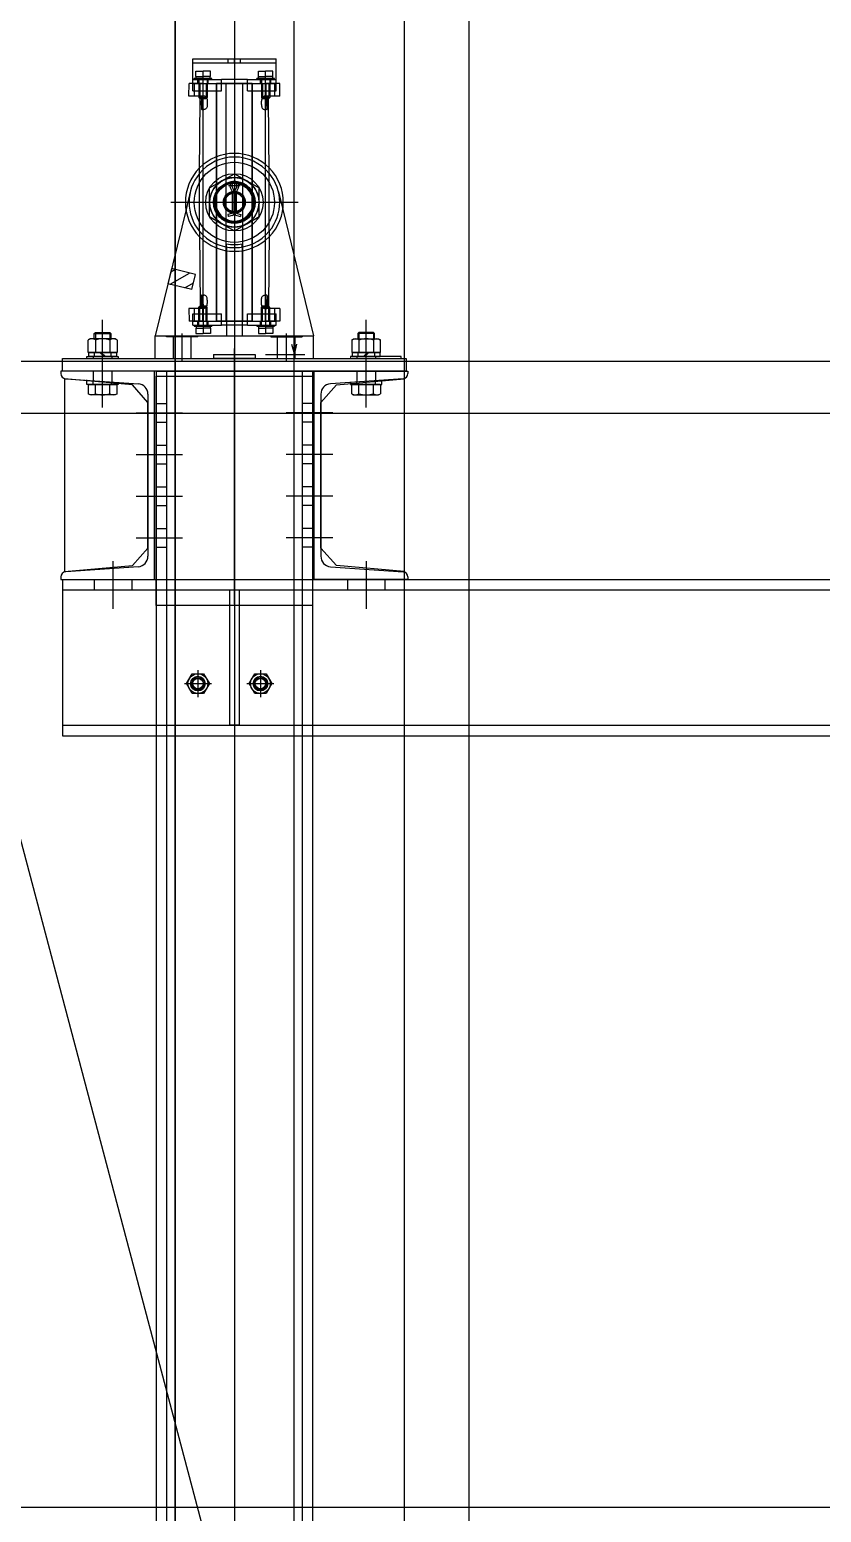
# Model space of a CAD drawing. Header units: millimetres. Extents: x 0 to 356400, y 0 to 68257.
# Drawn here: x 289092 to 289852, y 43573 to 44997 of the extents above; entities that cross this region are included whole.
import ezdxf

# ---------------------------------------------------------------- set-up
doc = ezdxf.new("R2010")
doc.units = ezdxf.units.MM
doc.header["$LTSCALE"] = 75
doc.linetypes.add('주단면도-1$0$CEN', pattern=[62, 60, -1, 0, -1])
doc.layers.add('8', color=8, linetype='Continuous')
doc.layers.add('주단면도-1$0$A-FLOR-OPEN-BELO', color=6, linetype='주단면도-1$0$CEN')

# ---------------------------------------------------------------- blocks, each defined once
blk = doc.blocks.new('G$C90CD5245')
at = {"layer": '8', "linetype": 'Continuous'}
for p, q in [((3143.4, 17819.4, -51500), (3143.4, 12179.5, -51500)), ((3200.4, 17819.4, -51500), (3200.4, 12179.5, -51500)), ((3257.4, 17819.4, -51500), (3257.4, 12179.5, -51500)), ((3363.3, 17819.4, -51500), (3363.3, 10379.9, -51500)), ((3425.3, 17819.4, -51500), (3425.3, 10379.9, -51500)), ((3143.6, 17137.1, -51500), (3143.6, 208.6, -51500)), ((3200.6, 17137.1, -51500), (3200.6, 208.6, -51500)), ((3257.6, 17137.1, -51500), (3257.6, 208.6, -51500)), ((3363.4, 17137.1, -51500), (3363.4, 259.3, -51500)), ((3425.4, 17137.1, -51500), (3425.4, 259.3, -51500)), ((3160.4, 16609.4, -51500), (3240.4, 16609.4, -51500)), ((3160.4, 16589.4, -51500), (3160.4, 16609.4, -51500)), ((3160.4, 16605.6, -51500), (3240.4, 16605.6, -51500)), ((3163.5, 16597.4, -51500), (3170.4, 16597.4, -51500)), ((3163.5, 16592.4, -51500), (3163.5, 16597.4, -51500)), ((3177.4, 16597.4, -51500), (3170.4, 16597.4, -51500)), ((3170.4, 16592.4, -51500), (3170.4, 16597.4, -51500)), ((3170.4, 16592.4, -51500), (3170.4, 16597.4, -51500)), ((3177.4, 16592.4, -51500), (3177.4, 16597.4, -51500)), ((3194.4, 16605.6, -51500), (3194.4, 16609.4, -51500)), ((3200.4, 16605.2, -51500), (3200.4, 16609.8, -51500)), ((3206.4, 16605.6, -51500), (3206.4, 16609.4, -51500)), ((3223.5, 16592.4, -51500), (3223.5, 16597.4, -51500)), ((3223.5, 16597.4, -51500), (3230.4, 16597.4, -51500)), ((3237.4, 16597.4, -51500), (3230.4, 16597.4, -51500)), ((3230.4, 16592.4, -51500), (3230.4, 16597.4, -51500)), ((3230.4, 16592.4, -51500), (3230.4, 16597.4, -51500)), ((3237.4, 16592.4, -51500), (3237.4, 16597.4, -51500)), ((3240.4, 16589.4, -51500), (3240.4, 16609.4, -51500)), ((3156.7, 16573.6, -51500), (3156.9, 16585.6, -51500)), ((3160.4, 16585.6, -51500), (3156.9, 16585.6, -51500)), ((3160.4, 16578.6, -51500), (3160.4, 16589.4, -51500)), ((3160.4, 16589.4, -51500), (3187.9, 16589.4, -51500)), ((3161.9, 16585.6, -51500), (3160.4, 16585.6, -51500)), ((3160.4, 16585.6, -51500), (3187.9, 16585.6, -51500)), ((3170.4, 16590.4, -51500), (3161.9, 16590.4, -51500)), ((3161.9, 16589.4, -51500), (3161.9, 16590.4, -51500)), ((3170.4, 16589.4, -51500), (3161.9, 16589.4, -51500)), ((3170.3, 16585.6, -51500), (3161.9, 16585.6, -51500)), ((3161.9, 16585.6, -51500), (3161.9, 16578.6, -51500)), ((3163.5, 16592.4, -51500), (3170.4, 16592.4, -51500)), ((3163.7, 16590.4, -51500), (3163.7, 16592.4, -51500)), ((3165.4, 16585.6, -51500), (3165.4, 16589.4, -51500)), ((3166.4, 16589.4, -51500), (3166.4, 16573.6, -51500)), ((3166.4, 16585.6, -51500), (3166.4, 16573.6, -51500)), ((3167.4, 16585.6, -51500), (3167.4, 16573.6, -51500)), ((3170.3, 16585.6, -51500), (3170.3, 16578.6, -51500)), ((3170.4, 16585.6, -51500), (3170.3, 16585.6, -51500)), ((3170.4, 16569.3, -51500), (3170.4, 16594.5, -51500)), ((3177.4, 16592.4, -51500), (3170.4, 16592.4, -51500)), ((3178.9, 16590.4, -51500), (3170.4, 16590.4, -51500)), ((3178.9, 16589.4, -51500), (3170.4, 16589.4, -51500)), ((3170.4, 16578.6, -51500), (3170.4, 16585.6, -51500)), ((3170.4, 16585.6, -51500), (3183.4, 16585.6, -51500)), ((3173.4, 16585.6, -51500), (3173.4, 16572.5, -51500)), ((3174.4, 16589.4, -51500), (3174.4, 16572.4, -51500)), ((3174.4, 16585.6, -51500), (3174.4, 16572.6, -51500)), ((3175.4, 16585.6, -51500), (3175.4, 16589.4, -51500)), ((3177.2, 16590.4, -51500), (3177.2, 16592.4, -51500)), ((3178.9, 16589.4, -51500), (3178.9, 16590.4, -51500)), ((3217.4, 16585.6, -51500), (3183.4, 16585.6, -51500)), ((3183.4, 16585.6, -51500), (3183.4, 16578.6, -51500)), ((3183.4, 16585.6, -51500), (3187.9, 16585.6, -51500)), ((3183.4, 16578.6, -51500), (3183.4, 16585.6, -51500)), ((3212.9, 16589.4, -51500), (3187.9, 16589.4, -51500)), ((3187.9, 16578.6, -51500), (3187.9, 16589.4, -51500)), ((3187.9, 16585.6, -51500), (3192.4, 16585.6, -51500)), ((3212.9, 16585.6, -51500), (3187.9, 16585.6, -51500)), ((3192.4, 16357.6, -51500), (3192.4, 16585.6, -51500)), ((3192.4, 16585.6, -51500), (3208.4, 16585.6, -51500)), ((3208.4, 16585.6, -51500), (3212.9, 16585.6, -51500)), ((3208.4, 16357.6, -51500), (3208.4, 16585.6, -51500)), ((3212.9, 16578.6, -51500), (3212.9, 16589.4, -51500)), ((3212.9, 16589.4, -51500), (3240.4, 16589.4, -51500)), ((3212.9, 16585.6, -51500), (3217.4, 16585.6, -51500)), ((3212.9, 16585.6, -51500), (3240.4, 16585.6, -51500)), ((3217.4, 16585.6, -51500), (3230.4, 16585.6, -51500)), ((3217.4, 16585.6, -51500), (3217.4, 16578.6, -51500)), ((3217.4, 16578.6, -51500), (3217.4, 16585.6, -51500)), ((3230.4, 16590.4, -51500), (3221.9, 16590.4, -51500)), ((3221.9, 16589.4, -51500), (3221.9, 16590.4, -51500)), ((3230.4, 16589.4, -51500), (3221.9, 16589.4, -51500)), ((3223.5, 16592.4, -51500), (3230.4, 16592.4, -51500)), ((3223.7, 16590.4, -51500), (3223.7, 16592.4, -51500)), ((3225.4, 16585.6, -51500), (3225.4, 16589.4, -51500)), ((3226.4, 16589.4, -51500), (3226.4, 16572.4, -51500)), ((3226.4, 16585.6, -51500), (3226.4, 16572.6, -51500)), ((3227.4, 16585.6, -51500), (3227.4, 16572.5, -51500)), ((3230.4, 16569.3, -51500), (3230.4, 16594.5, -51500)), ((3237.4, 16592.4, -51500), (3230.4, 16592.4, -51500)), ((3238.9, 16590.4, -51500), (3230.4, 16590.4, -51500)), ((3238.9, 16589.4, -51500), (3230.4, 16589.4, -51500)), ((3230.4, 16585.6, -51500), (3230.6, 16585.6, -51500)), ((3230.4, 16578.6, -51500), (3230.4, 16585.6, -51500)), ((3238.9, 16585.6, -51500), (3230.6, 16585.6, -51500)), ((3230.6, 16585.6, -51500), (3230.6, 16578.6, -51500)), ((3233.4, 16585.6, -51500), (3233.4, 16573.6, -51500)), ((3234.4, 16589.4, -51500), (3234.4, 16573.6, -51500)), ((3234.4, 16585.6, -51500), (3234.4, 16573.6, -51500)), ((3235.4, 16585.6, -51500), (3235.4, 16589.4, -51500)), ((3237.2, 16590.4, -51500), (3237.2, 16592.4, -51500)), ((3238.9, 16589.4, -51500), (3238.9, 16590.4, -51500)), ((3240.4, 16585.6, -51500), (3238.9, 16585.6, -51500)), ((3238.9, 16585.6, -51500), (3238.9, 16578.6, -51500)), ((3240.4, 16578.6, -51500), (3240.4, 16589.4, -51500)), ((3243.9, 16585.6, -51500), (3240.4, 16585.6, -51500)), ((3244.2, 16573.6, -51500), (3243.9, 16585.6, -51500)), ((3161.9, 16573.6, -51500), (3156.7, 16573.6, -51500)), ((3160.4, 16578.6, -51500), (3187.9, 16578.6, -51500)), ((3161.9, 16578.6, -51500), (3161.9, 16573.6, -51500)), ((3170.3, 16573.6, -51500), (3161.9, 16573.6, -51500)), ((3166.4, 16573.6, -51500), (3166.4, 16572.4, -51500)), ((3166.4, 16572.4, -51500), (3167.4, 16571.4, -51500)), ((3166.4, 16572.4, -51500), (3174.4, 16572.4, -51500)), ((3166.4, 16572.4, -51500), (3169.4, 16572.4, -51500)), ((3167, 16499.4, -51500), (3167.7, 16571.4, -51500)), ((3167.4, 16571.4, -51500), (3169.4, 16571.4, -51500)), ((3167.7, 16571.4, -51500), (3167.8, 16573.6, -51500)), ((3168.7, 16568.6, -51500), (3168.7, 16565.6, -51500)), ((3168.9, 16573.5, -51500), (3168.9, 16573.6, -51500)), ((3169.2, 16573.5, -51500), (3169.2, 16573.6, -51500)), ((3169.4, 16572.4, -51500), (3174.4, 16572.4, -51500)), ((3169.4, 16571.4, -51500), (3173.4, 16571.4, -51500)), ((3169.5, 16565.6, -51500), (3169.5, 16568.6, -51500)), ((3170.3, 16578.6, -51500), (3170.3, 16573.6, -51500)), ((3170.4, 16364.6, -51500), (3170.4, 16578.6, -51500)), ((3172.8, 16572.6, -51500), (3173.2, 16572.6, -51500)), ((3172.8, 16572.6, -51500), (3174.4, 16572.6, -51500)), ((3172.8, 16572.6, -51500), (3174.4, 16572.6, -51500)), ((3173.2, 16572.6, -51500), (3173.4, 16572.6, -51500)), ((3173.4, 16572.6, -51500), (3173.4, 16572.6, -51500)), ((3174.4, 16572.4, -51500), (3173.4, 16571.4, -51500)), ((3173.5, 16572.4, -51500), (3174.4, 16572.6, -51500)), ((3174.3, 16568.6, -51500), (3174.3, 16565.6, -51500)), ((3183.4, 16578.6, -51500), (3183.4, 16364.6, -51500)), ((3183.4, 16364.6, -51500), (3183.4, 16578.6, -51500)), ((3212.9, 16578.6, -51500), (3240.4, 16578.6, -51500)), ((3217.4, 16578.6, -51500), (3217.4, 16364.6, -51500)), ((3217.4, 16364.6, -51500), (3217.4, 16578.6, -51500)), ((3226.4, 16572.6, -51500), (3228.1, 16572.6, -51500)), ((3226.4, 16572.6, -51500), (3228.1, 16572.6, -51500)), ((3227.4, 16572.4, -51500), (3226.4, 16572.6, -51500)), ((3226.4, 16572.4, -51500), (3227.4, 16571.4, -51500)), ((3226.4, 16572.4, -51500), (3234.4, 16572.4, -51500)), ((3226.4, 16572.4, -51500), (3231.5, 16572.4, -51500)), ((3226.6, 16565.6, -51500), (3226.6, 16568.6, -51500)), ((3227.4, 16572.6, -51500), (3227.6, 16572.6, -51500)), ((3227.4, 16571.4, -51500), (3231.5, 16571.4, -51500)), ((3227.5, 16572.6, -51500), (3227.7, 16572.6, -51500)), ((3227.7, 16572.6, -51500), (3228.1, 16572.6, -51500)), ((3230.4, 16364.6, -51500), (3230.4, 16578.6, -51500)), ((3230.6, 16578.6, -51500), (3230.6, 16573.6, -51500)), ((3238.9, 16573.6, -51500), (3230.6, 16573.6, -51500)), ((3231.4, 16565.6, -51500), (3231.4, 16568.6, -51500)), ((3231.5, 16572.4, -51500), (3234.4, 16572.4, -51500)), ((3231.5, 16571.4, -51500), (3233.4, 16571.4, -51500)), ((3231.7, 16573.5, -51500), (3231.7, 16573.6, -51500)), ((3231.9, 16573.5, -51500), (3232, 16573.5, -51500)), ((3232, 16573.5, -51500), (3232, 16573.6, -51500)), ((3232.2, 16568.6, -51500), (3232.2, 16565.6, -51500)), ((3233.2, 16571.4, -51500), (3233.1, 16573.6, -51500)), ((3233.9, 16499.4, -51500), (3233.2, 16571.4, -51500)), ((3234.4, 16572.4, -51500), (3233.4, 16571.4, -51500)), ((3234.4, 16573.6, -51500), (3234.4, 16572.4, -51500)), ((3238.9, 16578.6, -51500), (3238.9, 16573.6, -51500)), ((3244.2, 16573.6, -51500), (3238.9, 16573.6, -51500)), ((3169.2, 16560.6, -51500), (3169, 16560.6, -51500)), ((3169.2, 16560.6, -51500), (3171.2, 16560.6, -51500)), ((3231.7, 16560.6, -51500), (3229.7, 16560.6, -51500)), ((3231.7, 16560.6, -51500), (3231.9, 16560.6, -51500)), ((3200.4, 16532.7, -51500), (3200.4, 16410.5, -51500)), ((3166.9, 16443.9, -51500), (3166.9, 16499.4, -51500)), ((3166.9, 16499.4, -51500), (3167, 16499.4, -51500)), ((3188.5, 16492.2, -51500), (3200.4, 16499.1, -51500)), ((3200.4, 16499.1, -51500), (3212.4, 16492.2, -51500)), ((3200.4, 16497.6, -51500), (3200.4, 16445.6, -51500)), ((3200.4, 16496.3, -51500), (3200.4, 16446.9, -51500)), ((3233.9, 16443.9, -51500), (3233.9, 16499.4, -51500)), ((3233.9, 16499.4, -51500), (3233.9, 16499.4, -51500)), ((3176.6, 16485.4, -51500), (3188.5, 16492.2, -51500)), ((3176.6, 16471.6, -51500), (3176.6, 16485.4, -51500)), ((3206, 16487.6, -51500), (3194.9, 16487.6, -51500)), ((3196.5, 16485.8, -51500), (3198.3, 16482.1, -51500)), ((3198.2, 16486.6, -51500), (3199.9, 16482.8, -51500)), ((3200.4, 16493.2, -51500), (3200.4, 16482, -51500)), ((3200.4, 16459.6, -51500), (3200.4, 16483.6, -51500)), ((3202.7, 16486.6, -51500), (3201, 16482.8, -51500)), ((3204.4, 16485.8, -51500), (3202.6, 16482.1, -51500)), ((3212.4, 16492.2, -51500), (3224.3, 16485.4, -51500)), ((3224.3, 16471.6, -51500), (3224.3, 16485.4, -51500)), ((3261.5, 16471.6, -51500), (3139.3, 16471.6, -51500)), ((3158.1, 16481.6, -51500), (3154, 16464.6, -51500)), ((3158.1, 16481.6, -51500), (3158.1, 16481.6, -51500)), ((3226.4, 16471.6, -51500), (3174.4, 16471.6, -51500)), ((3225.1, 16471.6, -51500), (3175.7, 16471.6, -51500)), ((3176.6, 16457.9, -51500), (3176.6, 16471.6, -51500)), ((3198.6, 16480.3, -51500), (3198.6, 16461.9, -51500)), ((3198.7, 16461.8, -51500), (3198.7, 16481.5, -51500)), ((3202.2, 16461.8, -51500), (3202.2, 16481.5, -51500)), ((3202.2, 16480.3, -51500), (3202.2, 16461.9, -51500)), ((3224.3, 16457.9, -51500), (3224.3, 16471.6, -51500)), ((3242.8, 16481.6, -51500), (3242.8, 16481.6, -51500)), ((3242.8, 16481.6, -51500), (3246.9, 16464.6, -51500)), ((3154, 16464.6, -51500), (3124.4, 16343.6, -51500)), ((3176.6, 16457.9, -51500), (3188.5, 16451, -51500)), ((3197.8, 16460.8, -51500), (3194.2, 16459.8, -51500)), ((3194.2, 16459.8, -51500), (3194.6, 16458.4, -51500)), ((3194.6, 16458.4, -51500), (3194.7, 16458.1, -51500)), ((3198.2, 16459, -51500), (3194.7, 16458.1, -51500)), ((3202.7, 16459, -51500), (3206.2, 16458.1, -51500)), ((3203.1, 16460.8, -51500), (3206.7, 16459.8, -51500)), ((3206.3, 16458.4, -51500), (3206.2, 16458.1, -51500)), ((3206.7, 16459.8, -51500), (3206.3, 16458.4, -51500)), ((3212.4, 16451, -51500), (3224.3, 16457.9, -51500)), ((3246.9, 16464.6, -51500), (3276.4, 16343.6, -51500)), ((3167, 16443.8, -51500), (3166.9, 16443.9, -51500)), ((3167, 16443.8, -51500), (3167.7, 16371.8, -51500)), ((3188.5, 16451, -51500), (3200.4, 16444.1, -51500)), ((3200.4, 16444.1, -51500), (3212.4, 16451, -51500)), ((3233.9, 16443.8, -51500), (3233.2, 16371.8, -51500)), ((3233.9, 16443.8, -51500), (3233.9, 16443.9, -51500)), ((3192.9, 16430.3, -51500), (3192.9, 16431.7, -51500)), ((3192.9, 16428.8, -51500), (3192.9, 16430.3, -51500)), ((3192.9, 16428.8, -51500), (3192.9, 16343.6, -51500)), ((3207.9, 16430.3, -51500), (3207.9, 16431.7, -51500)), ((3207.9, 16428.8, -51500), (3207.9, 16430.3, -51500)), ((3207.9, 16428.8, -51500), (3207.9, 16343.6, -51500)), ((3140.1, 16408, -51500), (3136.6, 16393.4, -51500)), ((3138.7, 16392.9, -51500), (3157.5, 16403.7, -51500)), ((3139.4, 16404.8, -51500), (3143.4, 16407.2, -51500)), ((3163.1, 16402.4, -51500), (3140.1, 16408, -51500)), ((3159.5, 16387.8, -51500), (3163.1, 16402.4, -51500)), ((3200.4, 16398.3, -51500), (3200.4, 12047.2, -51500)), ((3159.5, 16387.8, -51500), (3136.6, 16393.4, -51500)), ((3152.8, 16389.4, -51500), (3161.1, 16394.3, -51500)), ((3169.2, 16382.6, -51500), (3169, 16382.6, -51500)), ((3169.2, 16382.6, -51500), (3171.2, 16382.6, -51500)), ((3231.7, 16382.6, -51500), (3229.7, 16382.6, -51500)), ((3231.7, 16382.6, -51500), (3231.9, 16382.6, -51500)), ((3161.9, 16369.6, -51500), (3156.7, 16369.6, -51500)), ((3156.7, 16369.6, -51500), (3156.9, 16357.6, -51500)), ((3170.3, 16369.6, -51500), (3161.9, 16369.6, -51500)), ((3161.9, 16369.6, -51500), (3161.9, 16364.6, -51500)), ((3166.4, 16370.8, -51500), (3167.4, 16371.8, -51500)), ((3169.4, 16370.8, -51500), (3166.4, 16370.8, -51500)), ((3166.4, 16369.6, -51500), (3166.4, 16370.8, -51500)), ((3174.4, 16370.8, -51500), (3166.4, 16370.8, -51500)), ((3166.4, 16357.6, -51500), (3166.4, 16369.6, -51500)), ((3166.4, 16353.8, -51500), (3166.4, 16369.6, -51500)), ((3169.4, 16371.8, -51500), (3167.4, 16371.8, -51500)), ((3167.4, 16357.6, -51500), (3167.4, 16369.6, -51500)), ((3167.7, 16371.8, -51500), (3167.8, 16369.6, -51500)), ((3168.7, 16377.6, -51500), (3168.7, 16374.6, -51500)), ((3168.9, 16369.7, -51500), (3169, 16369.8, -51500)), ((3168.9, 16369.6, -51500), (3168.9, 16369.7, -51500)), ((3169.2, 16369.6, -51500), (3169.2, 16369.8, -51500)), ((3173.4, 16371.8, -51500), (3169.4, 16371.8, -51500)), ((3174.4, 16370.8, -51500), (3169.4, 16370.8, -51500)), ((3169.5, 16374.6, -51500), (3169.5, 16377.6, -51500)), ((3170.3, 16364.6, -51500), (3170.3, 16369.6, -51500)), ((3170.4, 16373.9, -51500), (3170.4, 16348.7, -51500)), ((3174.4, 16370.6, -51500), (3172.8, 16370.6, -51500)), ((3172.8, 16370.6, -51500), (3173.2, 16370.6, -51500)), ((3174.4, 16370.6, -51500), (3172.8, 16370.6, -51500)), ((3173.2, 16370.6, -51500), (3173.4, 16370.6, -51500)), ((3173.4, 16370.6, -51500), (3173.2, 16370.6, -51500)), ((3174.4, 16370.8, -51500), (3173.4, 16371.8, -51500)), ((3173.4, 16357.6, -51500), (3173.4, 16370.8, -51500)), ((3173.5, 16370.8, -51500), (3174.4, 16370.6, -51500)), ((3174.3, 16377.6, -51500), (3174.3, 16374.6, -51500)), ((3174.4, 16353.8, -51500), (3174.4, 16370.8, -51500)), ((3174.4, 16357.6, -51500), (3174.4, 16370.6, -51500)), ((3226.4, 16370.8, -51500), (3227.4, 16371.8, -51500)), ((3227.4, 16370.8, -51500), (3226.4, 16370.6, -51500)), ((3226.4, 16353.8, -51500), (3226.4, 16370.8, -51500)), ((3231.5, 16370.8, -51500), (3226.4, 16370.8, -51500)), ((3234.4, 16370.8, -51500), (3226.4, 16370.8, -51500)), ((3228.1, 16370.6, -51500), (3226.4, 16370.6, -51500)), ((3226.4, 16357.6, -51500), (3226.4, 16370.6, -51500)), ((3228.1, 16370.6, -51500), (3226.4, 16370.6, -51500)), ((3226.6, 16374.6, -51500), (3226.6, 16377.6, -51500)), ((3231.5, 16371.8, -51500), (3227.4, 16371.8, -51500)), ((3227.4, 16357.6, -51500), (3227.4, 16370.8, -51500)), ((3227.5, 16370.6, -51500), (3227.4, 16370.6, -51500)), ((3227.5, 16370.6, -51500), (3227.7, 16370.6, -51500)), ((3227.7, 16370.6, -51500), (3228.1, 16370.6, -51500)), ((3230.4, 16373.9, -51500), (3230.4, 16348.7, -51500)), ((3238.9, 16369.6, -51500), (3230.6, 16369.6, -51500)), ((3230.6, 16364.6, -51500), (3230.6, 16369.6, -51500)), ((3231.4, 16374.6, -51500), (3231.4, 16377.6, -51500)), ((3233.4, 16371.8, -51500), (3231.5, 16371.8, -51500)), ((3234.4, 16370.8, -51500), (3231.5, 16370.8, -51500)), ((3231.7, 16369.6, -51500), (3231.7, 16369.8, -51500)), ((3232, 16369.6, -51500), (3232, 16369.7, -51500)), ((3232.2, 16377.6, -51500), (3232.2, 16374.6, -51500)), ((3233.2, 16371.8, -51500), (3233.1, 16369.6, -51500)), ((3234.4, 16370.8, -51500), (3233.4, 16371.8, -51500)), ((3233.4, 16357.6, -51500), (3233.4, 16369.6, -51500)), ((3234.4, 16369.6, -51500), (3234.4, 16370.8, -51500)), ((3234.4, 16357.6, -51500), (3234.4, 16369.6, -51500)), ((3234.4, 16353.8, -51500), (3234.4, 16369.6, -51500)), ((3244.2, 16369.6, -51500), (3238.9, 16369.6, -51500)), ((3238.9, 16369.6, -51500), (3238.9, 16364.6, -51500)), ((3244.2, 16369.6, -51500), (3243.9, 16357.6, -51500)), ((3073.9, 16274.6, -51500), (3073.9, 16358.7, -51500)), ((3160.4, 16357.6, -51500), (3156.9, 16357.6, -51500)), ((3160.4, 16353.8, -51500), (3160.4, 16364.6, -51500)), ((3160.4, 16364.6, -51500), (3187.9, 16364.6, -51500)), ((3161.9, 16357.6, -51500), (3160.4, 16357.6, -51500)), ((3160.4, 16357.6, -51500), (3187.9, 16357.6, -51500)), ((3161.9, 16364.6, -51500), (3161.9, 16357.6, -51500)), ((3170.3, 16357.6, -51500), (3161.9, 16357.6, -51500)), ((3165.4, 16353.8, -51500), (3165.4, 16357.6, -51500)), ((3170.3, 16357.6, -51500), (3170.3, 16364.6, -51500)), ((3170.4, 16357.6, -51500), (3170.3, 16357.6, -51500)), ((3170.4, 16357.6, -51500), (3170.4, 16364.6, -51500)), ((3170.4, 16357.6, -51500), (3183.4, 16357.6, -51500)), ((3175.4, 16353.8, -51500), (3175.4, 16357.6, -51500)), ((3183.4, 16364.6, -51500), (3183.4, 16357.6, -51500)), ((3183.4, 16357.6, -51500), (3183.4, 16364.6, -51500)), ((3217.4, 16357.6, -51500), (3183.4, 16357.6, -51500)), ((3183.4, 16357.6, -51500), (3187.9, 16357.6, -51500)), ((3187.9, 16353.8, -51500), (3187.9, 16364.6, -51500)), ((3187.9, 16357.6, -51500), (3192.4, 16357.6, -51500)), ((3212.9, 16357.6, -51500), (3187.9, 16357.6, -51500)), ((3192.4, 16357.6, -51500), (3208.4, 16357.6, -51500)), ((3208.4, 16357.6, -51500), (3212.9, 16357.6, -51500)), ((3212.9, 16364.6, -51500), (3240.4, 16364.6, -51500)), ((3212.9, 16353.8, -51500), (3212.9, 16364.6, -51500)), ((3212.9, 16357.6, -51500), (3217.4, 16357.6, -51500)), ((3212.9, 16357.6, -51500), (3240.4, 16357.6, -51500)), ((3217.4, 16364.6, -51500), (3217.4, 16357.6, -51500)), ((3217.4, 16357.6, -51500), (3217.4, 16364.6, -51500)), ((3217.4, 16357.6, -51500), (3230.4, 16357.6, -51500)), ((3225.4, 16353.8, -51500), (3225.4, 16357.6, -51500)), ((3230.4, 16357.6, -51500), (3230.4, 16364.6, -51500)), ((3230.4, 16357.6, -51500), (3230.6, 16357.6, -51500)), ((3230.6, 16357.6, -51500), (3230.6, 16364.6, -51500)), ((3238.9, 16357.6, -51500), (3230.6, 16357.6, -51500)), ((3235.4, 16353.8, -51500), (3235.4, 16357.6, -51500)), ((3238.9, 16364.6, -51500), (3238.9, 16357.6, -51500)), ((3240.4, 16357.6, -51500), (3238.9, 16357.6, -51500)), ((3240.4, 16353.8, -51500), (3240.4, 16364.6, -51500)), ((3243.9, 16357.6, -51500), (3240.4, 16357.6, -51500)), ((3326.9, 16274.6, -51500), (3326.9, 16358.7, -51500)), ((3061.9, 16340.5, -51500), (3060.1, 16339.4, -51500)), ((3085.9, 16340.5, -51500), (3061.9, 16340.5, -51500)), ((3065.9, 16345.8, -51500), (3067, 16346.8, -51500)), ((3065.9, 16340.5, -51500), (3065.9, 16345.8, -51500)), ((3065.9, 16345.8, -51500), (3081.9, 16345.8, -51500)), ((3067, 16346.8, -51500), (3080.9, 16346.8, -51500)), ((3067, 16346.8, -51500), (3067, 16340.5, -51500)), ((3080.9, 16346.8, -51500), (3081.9, 16345.8, -51500)), ((3080.9, 16346.8, -51500), (3080.9, 16340.5, -51500)), ((3081.9, 16345.8, -51500), (3081.9, 16340.5, -51500)), ((3087.8, 16339.4, -51500), (3085.9, 16340.5, -51500)), ((3124.4, 16343.6, -51500), (3192.9, 16343.6, -51500)), ((3124.4, 16321.6, -51500), (3124.4, 16343.6, -51500)), ((3135.4, 16342.6, -51500), (3135.4, 16343.6, -51500)), ((3135.4, 16342.6, -51500), (3135.4, 16343.6, -51500)), ((3150.4, 16342.6, -51500), (3135.4, 16342.6, -51500)), ((3141.9, 16321.6, -51500), (3141.9, 16342.6, -51500)), ((3141.9, 16321.6, -51500), (3141.9, 16342.6, -51500)), ((3150.4, 16319.4, -51500), (3150.4, 16345.8, -51500)), ((3165.4, 16342.6, -51500), (3150.4, 16342.6, -51500)), ((3158.9, 16321.6, -51500), (3158.9, 16342.6, -51500)), ((3158.9, 16321.6, -51500), (3158.9, 16342.6, -51500)), ((3160.4, 16353.8, -51500), (3187.9, 16353.8, -51500)), ((3161.9, 16353.8, -51500), (3161.9, 16352.8, -51500)), ((3161.9, 16353.8, -51500), (3170.4, 16353.8, -51500)), ((3161.9, 16352.8, -51500), (3170.4, 16352.8, -51500)), ((3163.5, 16350.8, -51500), (3163.5, 16345.8, -51500)), ((3163.5, 16350.8, -51500), (3170.4, 16350.8, -51500)), ((3163.5, 16345.8, -51500), (3170.4, 16345.8, -51500)), ((3163.7, 16352.8, -51500), (3163.7, 16350.8, -51500)), ((3165.4, 16342.6, -51500), (3165.4, 16343.6, -51500)), ((3165.4, 16342.6, -51500), (3165.4, 16343.6, -51500)), ((3170.4, 16353.8, -51500), (3178.9, 16353.8, -51500)), ((3170.4, 16352.8, -51500), (3178.9, 16352.8, -51500)), ((3177.4, 16350.8, -51500), (3170.4, 16350.8, -51500)), ((3170.4, 16350.8, -51500), (3170.4, 16345.8, -51500)), ((3170.4, 16350.8, -51500), (3170.4, 16345.8, -51500)), ((3177.4, 16345.8, -51500), (3170.4, 16345.8, -51500)), ((3177.2, 16352.8, -51500), (3177.2, 16350.8, -51500)), ((3177.4, 16350.8, -51500), (3177.4, 16345.8, -51500)), ((3178.9, 16353.8, -51500), (3178.9, 16352.8, -51500)), ((3212.9, 16353.8, -51500), (3187.9, 16353.8, -51500)), ((3192.9, 16343.6, -51500), (3207.9, 16343.6, -51500)), ((3207.9, 16343.6, -51500), (3276.4, 16343.6, -51500)), ((3212.9, 16353.8, -51500), (3240.4, 16353.8, -51500)), ((3221.9, 16353.8, -51500), (3221.9, 16352.8, -51500)), ((3221.9, 16353.8, -51500), (3230.4, 16353.8, -51500)), ((3221.9, 16352.8, -51500), (3230.4, 16352.8, -51500)), ((3223.5, 16350.8, -51500), (3223.5, 16345.8, -51500)), ((3223.5, 16350.8, -51500), (3230.4, 16350.8, -51500)), ((3223.5, 16345.8, -51500), (3230.4, 16345.8, -51500)), ((3223.7, 16352.8, -51500), (3223.7, 16350.8, -51500)), ((3230.4, 16353.8, -51500), (3238.9, 16353.8, -51500)), ((3230.4, 16352.8, -51500), (3238.9, 16352.8, -51500)), ((3230.4, 16350.8, -51500), (3230.4, 16345.8, -51500)), ((3237.4, 16350.8, -51500), (3230.4, 16350.8, -51500)), ((3230.4, 16350.8, -51500), (3230.4, 16345.8, -51500)), ((3237.4, 16345.8, -51500), (3230.4, 16345.8, -51500)), ((3235.4, 16343.6, -51500), (3235.4, 16342.6, -51500)), ((3235.4, 16343.6, -51500), (3235.4, 16342.6, -51500)), ((3235.4, 16342.6, -51500), (3250.4, 16342.6, -51500)), ((3237.2, 16352.8, -51500), (3237.2, 16350.8, -51500)), ((3237.4, 16350.8, -51500), (3237.4, 16345.8, -51500)), ((3238.9, 16353.8, -51500), (3238.9, 16352.8, -51500)), ((3241.9, 16321.6, -51500), (3241.9, 16342.6, -51500)), ((3241.9, 16321.6, -51500), (3241.9, 16342.6, -51500)), ((3250.4, 16319.4, -51500), (3250.4, 16345.8, -51500)), ((3250.4, 16342.6, -51500), (3265.4, 16342.6, -51500)), ((3258.9, 16321.6, -51500), (3258.9, 16342.6, -51500)), ((3258.9, 16321.6, -51500), (3258.9, 16342.6, -51500)), ((3265.4, 16343.6, -51500), (3265.4, 16342.6, -51500)), ((3265.4, 16343.6, -51500), (3265.4, 16342.6, -51500)), ((3276.4, 16321.6, -51500), (3276.4, 16343.6, -51500)), ((3313.1, 16339.4, -51500), (3314.9, 16340.5, -51500)), ((3314.9, 16340.5, -51500), (3338.9, 16340.5, -51500)), ((3320, 16346.8, -51500), (3318.9, 16345.8, -51500)), ((3334.9, 16345.8, -51500), (3318.9, 16345.8, -51500)), ((3318.9, 16345.8, -51500), (3318.9, 16340.5, -51500)), ((3320, 16346.8, -51500), (3320, 16340.5, -51500)), ((3333.9, 16346.8, -51500), (3320, 16346.8, -51500)), ((3333.9, 16346.8, -51500), (3333.9, 16340.5, -51500)), ((3334.9, 16345.8, -51500), (3333.9, 16346.8, -51500)), ((3334.9, 16340.5, -51500), (3334.9, 16345.8, -51500)), ((3338.9, 16340.5, -51500), (3340.8, 16339.4, -51500)), ((3060.1, 16327.5, -51500), (3060.1, 16339.4, -51500)), ((3087.8, 16327.5, -51500), (3060.1, 16327.5, -51500)), ((3060.6, 16327.5, -51500), (3087.2, 16327.5, -51500)), ((3060.6, 16323.5, -51500), (3060.6, 16327.5, -51500)), ((3065.8, 16327.5, -51500), (3065.8, 16323.5, -51500)), ((3067, 16339.4, -51500), (3067, 16327.5, -51500)), ((3071.3, 16327.5, -51500), (3075.3, 16323.5, -51500)), ((3072.6, 16327.5, -51500), (3076.6, 16323.5, -51500)), ((3080.9, 16339.4, -51500), (3080.9, 16327.5, -51500)), ((3082, 16327.5, -51500), (3082, 16323.5, -51500)), ((3087.2, 16327.5, -51500), (3087.2, 16323.5, -51500)), ((3087.8, 16339.4, -51500), (3087.8, 16327.5, -51500)), ((3180.4, 16325.6, -51500), (3180.4, 16321.6, -51500)), ((3180.4, 16325.6, -51500), (3220.4, 16325.6, -51500)), ((3200.4, 16085.9, -51500), (3200.4, 16331.3, -51500)), ((3220.4, 16325.6, -51500), (3220.4, 16321.6, -51500)), ((3230.4, 16325.6, -51500), (3268, 16325.6, -51500)), ((3313.1, 16339.4, -51500), (3313.1, 16327.5, -51500)), ((3313.1, 16327.5, -51500), (3340.8, 16327.5, -51500)), ((3340.2, 16327.5, -51500), (3313.6, 16327.5, -51500)), ((3313.6, 16327.5, -51500), (3313.6, 16323.5, -51500)), ((3318.8, 16327.5, -51500), (3318.8, 16323.5, -51500)), ((3320, 16339.4, -51500), (3320, 16327.5, -51500)), ((3328.3, 16327.5, -51500), (3324.3, 16323.5, -51500)), ((3329.6, 16327.5, -51500), (3325.6, 16323.5, -51500)), ((3333.9, 16339.4, -51500), (3333.9, 16327.5, -51500)), ((3335, 16327.5, -51500), (3335, 16323.5, -51500)), ((3340.2, 16323.5, -51500), (3340.2, 16327.5, -51500)), ((3340.8, 16327.5, -51500), (3340.8, 16339.4, -51500)), ((6979.4, 16319.1, -51500), (2031.6, 16318.7, -51500)), ((3058.9, 16321.6, -51500), (3058.9, 16323.5, -51500)), ((3058.9, 16323.5, -51500), (3088.9, 16323.5, -51500)), ((3087.2, 16323.5, -51500), (3060.6, 16323.5, -51500)), ((3064.9, 16323.5, -51500), (3064.9, 16321.6, -51500)), ((3082.9, 16323.5, -51500), (3082.9, 16321.6, -51500)), ((3088.9, 16323.5, -51500), (3088.9, 16321.6, -51500)), ((3124.4, 16321.6, -51500), (3180.4, 16321.6, -51500)), ((3220.4, 16321.6, -51500), (3180.4, 16321.6, -51500)), ((3220.4, 16321.6, -51500), (3276.4, 16321.6, -51500)), ((3360.4, 16323.5, -51500), (3311.9, 16323.5, -51500)), ((3311.9, 16323.5, -51500), (3311.9, 16321.6, -51500)), ((3313.6, 16323.5, -51500), (3340.2, 16323.5, -51500)), ((3317.9, 16323.5, -51500), (3317.9, 16321.6, -51500)), ((3335.9, 16323.5, -51500), (3335.9, 16321.6, -51500)), ((3360.4, 16321.6, -51500), (3360.4, 16323.5, -51500)), ((3033.9, 16309.6, -51500), (3033.9, 16307.2, -51500)), ((3123.9, 16309.6, -51500), (3033.9, 16309.6, -51500)), ((3038.5, 16302.2, -51500), (3108.3, 16297.4, -51500)), ((3058.9, 16296.8, -51500), (3058.9, 16301.2, -51500)), ((3064.9, 16309.4, -51500), (3064.9, 16300.6, -51500)), ((3064.9, 16296.8, -51500), (3064.9, 16300.6, -51500)), ((3082.9, 16309.4, -51500), (3082.9, 16299.1, -51500)), ((3082.9, 16296.8, -51500), (3082.9, 16299.1, -51500)), ((3088.9, 16298.5, -51500), (3088.9, 16296.8, -51500)), ((3123.9, 16109.6, -51500), (3123.9, 16309.6, -51500)), ((3125.4, 16309.6, -51500), (3275.4, 16309.6, -51500)), ((3125.4, 16309.6, -51500), (3125.4, 12080, -51500)), ((3125.4, 16084.6, -51500), (3125.4, 16304.6, -51500)), ((3125.4, 16304.6, -51500), (3275.4, 16304.6, -51500)), ((3135.4, 16309.6, -51500), (3135.4, 12080, -51500)), ((3265.4, 16309.6, -51500), (3265.4, 12080, -51500)), ((3275.4, 16309.6, -51500), (3275.4, 12080, -51500)), ((3275.4, 16304.6, -51500), (3275.4, 16084.6, -51500)), ((3276.9, 16309.6, -51500), (3366.9, 16309.6, -51500)), ((3276.9, 16109.6, -51500), (3276.9, 16309.6, -51500)), ((3362.4, 16302.2, -51500), (3292.6, 16297.4, -51500)), ((3311.9, 16298.5, -51500), (3311.9, 16296.8, -51500)), ((3317.9, 16309.4, -51500), (3317.9, 16299.1, -51500)), ((3317.9, 16296.8, -51500), (3317.9, 16299.1, -51500)), ((3335.9, 16309.4, -51500), (3335.9, 16300.6, -51500)), ((3335.9, 16296.8, -51500), (3335.9, 16300.6, -51500)), ((3341.9, 16296.8, -51500), (3341.9, 16301.2, -51500)), ((3366.9, 16309.6, -51500), (3366.9, 16307.2, -51500)), ((3088.9, 16296.8, -51500), (3058.9, 16296.8, -51500)), ((3060.1, 16296.8, -51500), (3060.1, 16287.9, -51500)), ((3087.8, 16296.8, -51500), (3060.1, 16296.8, -51500)), ((3061.9, 16286.8, -51500), (3060.1, 16287.9, -51500)), ((3060.6, 16296.8, -51500), (3087.2, 16296.8, -51500)), ((3085.9, 16286.8, -51500), (3061.9, 16286.8, -51500)), ((3067, 16287.9, -51500), (3067, 16296.8, -51500)), ((3080.9, 16287.9, -51500), (3080.9, 16296.8, -51500)), ((3087.8, 16287.9, -51500), (3085.9, 16286.8, -51500)), ((3087.8, 16287.9, -51500), (3087.8, 16296.8, -51500)), ((3117.4, 16287.5, -51500), (3117.4, 16131.8, -51500)), ((3283.4, 16287.5, -51500), (3283.4, 16131.8, -51500)), ((3311.9, 16296.8, -51500), (3341.9, 16296.8, -51500)), ((3313.1, 16296.8, -51500), (3340.8, 16296.8, -51500)), ((3313.1, 16287.9, -51500), (3313.1, 16296.8, -51500)), ((3313.1, 16287.9, -51500), (3314.9, 16286.8, -51500)), ((3340.2, 16296.8, -51500), (3313.6, 16296.8, -51500)), ((3314.9, 16286.8, -51500), (3338.9, 16286.8, -51500)), ((3320, 16287.9, -51500), (3320, 16296.8, -51500)), ((3333.9, 16287.9, -51500), (3333.9, 16296.8, -51500)), ((3338.9, 16286.8, -51500), (3340.8, 16287.9, -51500)), ((3340.8, 16296.8, -51500), (3340.8, 16287.9, -51500)), ((6929.4, 16269.1, -51500), (2081.6, 16268.7, -51500)), ((3106.1, 16269.6, -51500), (3150.7, 16269.6, -51500)), ((3125.4, 16278.6, -51500), (3135.4, 16278.6, -51500)), ((3294.8, 16269.6, -51500), (3250.2, 16269.6, -51500)), ((3275.4, 16278.6, -51500), (3265.4, 16278.6, -51500)), ((3125.4, 16260.6, -51500), (3135.4, 16260.6, -51500)), ((3275.4, 16260.6, -51500), (3265.4, 16260.6, -51500)), ((3106.1, 16229.6, -51500), (3150.7, 16229.6, -51500)), ((3125.4, 16238.6, -51500), (3135.4, 16238.6, -51500)), ((3294.8, 16229.6, -51500), (3250.2, 16229.6, -51500)), ((3275.4, 16238.6, -51500), (3265.4, 16238.6, -51500)), ((3125.4, 16220.6, -51500), (3135.4, 16220.6, -51500)), ((3275.4, 16220.6, -51500), (3265.4, 16220.6, -51500)), ((3125.4, 16198.6, -51500), (3135.4, 16198.6, -51500)), ((3275.4, 16198.6, -51500), (3265.4, 16198.6, -51500)), ((3106.1, 16189.6, -51500), (3150.7, 16189.6, -51500)), ((3294.8, 16189.6, -51500), (3250.2, 16189.6, -51500)), ((3125.4, 16180.6, -51500), (3135.4, 16180.6, -51500)), ((3275.4, 16180.6, -51500), (3265.4, 16180.6, -51500)), ((3125.4, 16158.6, -51500), (3135.4, 16158.6, -51500)), ((3275.4, 16158.6, -51500), (3265.4, 16158.6, -51500)), ((3106.1, 16149.6, -51500), (3150.7, 16149.6, -51500)), ((3125.4, 16140.6, -51500), (3135.4, 16140.6, -51500)), ((3294.8, 16149.6, -51500), (3250.2, 16149.6, -51500)), ((3275.4, 16140.6, -51500), (3265.4, 16140.6, -51500)), ((3083.9, 16127.2, -51500), (3083.9, 16081.5, -51500)), ((3326.9, 16127.2, -51500), (3326.9, 16081.5, -51500)), ((3033.9, 16112, -51500), (3033.9, 16109.6, -51500)), ((3108.3, 16121.8, -51500), (3038.5, 16117, -51500)), ((3292.6, 16121.8, -51500), (3362.4, 16117, -51500)), ((3366.9, 16112, -51500), (3366.9, 16109.6, -51500)), ((3033.9, 16109.6, -51500), (3123.9, 16109.6, -51500)), ((3035.4, 16109.6, -51500), (3035.4, 15959.6, -51500)), ((3035.4, 16109.6, -51500), (5465.4, 16109.6, -51500)), ((3035.4, 16099.6, -51500), (5465.4, 16099.6, -51500)), ((3065.9, 16109.6, -51500), (3065.9, 16099.6, -51500)), ((3101.9, 16109.6, -51500), (3101.9, 16099.6, -51500)), ((3195.9, 16099.6, -51500), (3204.9, 16099.6, -51500)), ((3195.9, 15969.6, -51500), (3195.9, 16099.6, -51500)), ((3204.9, 16099.6, -51500), (3204.9, 15969.6, -51500)), ((3366.9, 16109.6, -51500), (3276.9, 16109.6, -51500)), ((3308.9, 16109.6, -51500), (3308.9, 16099.6, -51500)), ((3344.9, 16109.6, -51500), (3344.9, 16099.6, -51500)), ((3275.4, 16084.6, -51500), (3125.4, 16084.6, -51500)), ((3154.5, 16009.6, -51500), (3160, 16019.1, -51500)), ((3160, 16019.1, -51500), (3170.9, 16019.1, -51500)), ((3165.4, 16022.6, -51500), (3165.4, 15996.7, -51500)), ((3170.9, 16019.1, -51500), (3176.4, 16009.6, -51500)), ((3214.5, 16009.6, -51500), (3220, 16019.1, -51500)), ((3220, 16019.1, -51500), (3230.9, 16019.1, -51500)), ((3225.4, 16022.6, -51500), (3225.4, 15996.7, -51500)), ((3230.9, 16019.1, -51500), (3236.4, 16009.6, -51500)), ((3152.5, 16009.6, -51500), (3178.4, 16009.6, -51500)), ((3160, 16000.1, -51500), (3154.5, 16009.6, -51500)), ((3170.9, 16000.1, -51500), (3160, 16000.1, -51500)), ((3176.4, 16009.6, -51500), (3170.9, 16000.1, -51500)), ((3212.5, 16009.6, -51500), (3238.4, 16009.6, -51500)), ((3220, 16000.1, -51500), (3214.5, 16009.6, -51500)), ((3230.9, 16000.1, -51500), (3220, 16000.1, -51500)), ((3236.4, 16009.6, -51500), (3230.9, 16000.1, -51500)), ((3035.4, 15969.6, -51500), (5465.4, 15969.6, -51500)), ((3035.4, 15959.6, -51500), (5465.4, 15959.6, -51500)), ((3204.9, 15969.6, -51500), (3195.9, 15969.6, -51500)), ((6979.4, 15219.1, -51500), (1945.8, 15218.7, -51500))]:
    blk.add_line(p, q, dxfattribs=at)
at = {"layer": '8', "linetype": 'Continuous', "elevation": -51500}
for points in [[(3171.3, 16573.4), (3170.1, 16573.4), (3169.2, 16573.5)], [(3173, 16573), (3172.6, 16573.2), (3172.1, 16573.4), (3171.5, 16573.4), (3171.3, 16573.4)], [(3172.9, 16572.9), (3172.5, 16573.2), (3172, 16573.3), (3171.9, 16573.4)], [(3173.4, 16572.5), (3173.4, 16572.5), (3173.4, 16572.5), (3173.4, 16572.5), (3173.4, 16572.5), (3173.4, 16572.5), (3173.3, 16572.5), (3172.9, 16572.9)], [(3173, 16573), (3173.4, 16572.6), (3173.8, 16572), (3174.1, 16571.4), (3174.2, 16570.7), (3174.3, 16569.8), (3174.3, 16568.6)], [(3173.2, 16572.9), (3173.4, 16572.6), (3173.4, 16572.5), (3173.4, 16572.5)], [(3227.9, 16573), (3227.4, 16572.6), (3227.1, 16572), (3226.8, 16571.4), (3226.7, 16570.7), (3226.6, 16569.8), (3226.6, 16568.6)], [(3227.7, 16572.9), (3227.5, 16572.6), (3227.5, 16572.5), (3227.4, 16572.5)], [(3227.4, 16572.5), (3227.4, 16572.5), (3227.5, 16572.5), (3227.5, 16572.5), (3227.5, 16572.5), (3227.5, 16572.5), (3227.6, 16572.6), (3228, 16572.9)], [(3227.9, 16573), (3228.2, 16573.2), (3228.6, 16573.3), (3229, 16573.4)], [(3228, 16572.9), (3228.4, 16573.2), (3228.9, 16573.3), (3229.5, 16573.4), (3230, 16573.4)], [(3229.6, 16573.4), (3230.8, 16573.4), (3231.7, 16573.5)], [(3174.3, 16565.6), (3174.3, 16564.1), (3174.2, 16563.3), (3174.1, 16562.8), (3173.8, 16562.1), (3173.4, 16561.7), (3173, 16561.2), (3172.4, 16560.9), (3171.8, 16560.7), (3171.2, 16560.6)], [(3226.6, 16565.6), (3226.6, 16564.1), (3226.7, 16563.3), (3226.8, 16562.8), (3227.1, 16562.1), (3227.5, 16561.7), (3227.9, 16561.2), (3228.5, 16560.9), (3229.1, 16560.7), (3229.7, 16560.6)], [(3174.3, 16377.6), (3174.3, 16379.1), (3174.2, 16379.9), (3174.1, 16380.5), (3173.8, 16381.1), (3173.4, 16381.6), (3173, 16382), (3172.4, 16382.3), (3171.8, 16382.6), (3171.2, 16382.6)], [(3226.6, 16377.6), (3226.6, 16379.1), (3226.7, 16379.9), (3226.8, 16380.5), (3227.1, 16381.1), (3227.5, 16381.6), (3227.9, 16382), (3228.5, 16382.3), (3229.1, 16382.6), (3229.7, 16382.6)], [(3171.3, 16369.8), (3170.1, 16369.8), (3169.2, 16369.8)], [(3172.9, 16370.3), (3172.5, 16370.1), (3172, 16369.9), (3171.4, 16369.8), (3170.9, 16369.8)], [(3173, 16370.3), (3172.7, 16370.1), (3172.3, 16369.9), (3171.9, 16369.9)], [(3173.4, 16370.8), (3173.4, 16370.8), (3173.4, 16370.8), (3173.4, 16370.8), (3173.4, 16370.8), (3173.4, 16370.8), (3173.3, 16370.7), (3172.9, 16370.3)], [(3173, 16370.3), (3173.4, 16370.7), (3173.8, 16371.2), (3174.1, 16371.8), (3174.2, 16372.5), (3174.3, 16373.5), (3174.3, 16374.6)], [(3173.2, 16370.4), (3173.4, 16370.7), (3173.4, 16370.8), (3173.4, 16370.8)], [(3227.9, 16370.3), (3227.4, 16370.7), (3227.1, 16371.2), (3226.8, 16371.8), (3226.7, 16372.5), (3226.6, 16373.5), (3226.6, 16374.6)], [(3227.4, 16370.8), (3227.4, 16370.8), (3227.5, 16370.8), (3227.5, 16370.8), (3227.5, 16370.8), (3227.5, 16370.8), (3227.6, 16370.7), (3228, 16370.3)], [(3227.7, 16370.4), (3227.5, 16370.7), (3227.5, 16370.8), (3227.4, 16370.8)], [(3227.9, 16370.3), (3228.3, 16370), (3228.8, 16369.9), (3229.4, 16369.8), (3229.6, 16369.8)], [(3228, 16370.3), (3228.4, 16370.1), (3228.9, 16369.9), (3229, 16369.9)], [(3229.6, 16369.8), (3230.8, 16369.8), (3231.7, 16369.8)], [(3255.4, 16335.3), (3258, 16325.6), (3260.5, 16335.3)]]:
    blk.add_lwpolyline(points, dxfattribs=at)
for points in [[(3035.4, 16321.6), (3365.4, 16321.6), (3365.4, 16309.6), (3035.4, 16309.6)], [(3117.4, 16139.6), (3117.4, 16279.6), (3102.5, 16296.3), (3037.4, 16302.1), (3037.4, 16117.1), (3102.5, 16122.9)], [(3283.4, 16139.6), (3283.4, 16279.6), (3298.3, 16296.3), (3363.4, 16302.1), (3363.4, 16117.1), (3298.3, 16122.9)]]:
    blk.add_lwpolyline(points, close=True, dxfattribs=at)
at = {"layer": '8', "linetype": 'Continuous'}
for centre, radius in [((3200.4, 16471.6, -51500), 38.5), ((3200.4, 16471.6, -51500), 27.5), ((3200.4, 16471.6, -51500), 23.8), ((3200.4, 16471.6, -51500), 20), ((3200.4, 16471.6, -51500), 19), ((3200.4, 16471.6, -51500), 18.5), ((3200.4, 16471.6, -51500), 10.5), ((3200.4, 16471.6, -51500), 10), ((3200.4, 16471.6, -51500), 9), ((3165.4, 16009.6, -51500), 9.5), ((3165.4, 16009.6, -51500), 7), ((3165.4, 16009.6, -51500), 6), ((3165.4, 16009.6, -51500), 4.99), ((3225.4, 16009.6, -51500), 9.5), ((3225.4, 16009.6, -51500), 7), ((3225.4, 16009.6, -51500), 6), ((3225.4, 16009.6, -51500), 4.99)]:
    blk.add_circle(centre, radius, dxfattribs=at)
for centre, radius, start, end in [((3170.3, 16583.7, -51500), 10.3, 262.4488, 273.4815), ((3171.1, 16569.7, -51500), 3.76, 78.5126, 93.7483), ((3172.2, 16571.9, -51500), 1.36, 44.9368, 51.6036), ((3228.7, 16571.9, -51500), 1.36, 128.3961, 135.0632), ((3229.4, 16569.8, -51500), 3.64, 86.0005, 95.9037), ((3230.6, 16583.6, -51500), 10.2, 266.4778, 277.0656), ((3200.4, 16471.6, -51500), 47, 44.672, 135.328), ((3200.4, 16471.6, -51500), 43.5, 39.6775, 140.3225), ((3200.4, 16471.6, -51500), 47, 135.328, 224.672), ((3200.4, 16471.6, -51500), 43.5, 140.3642, 219.8979), ((3200.4, 16471.6, -51500), 43.5, 320.3642, 39.8979), ((3200.4, 16471.6, -51500), 47, 315.328, 44.672), ((3200.4, 16471.6, -51500), 23.8, 359.9999, 240.0004), ((3200.4, 16471.6, -51500), 20, 170, 100), ((3200.4, 16471.6, -51500), 18, 170, 100), ((3200.4, 16487.6, -51500), 4.3, 335.3757, 204.6243), ((3200.4, 16487.6, -51500), 2.5, 335.3757, 204.6243), ((3194.4, 16480.3, -51500), 6, 0, 24.6243), ((3206.4, 16480.3, -51500), 6, 155.3757, 180), ((3200.4, 16471.6, -51500), 23.8, 239.9999, 0.0002), ((3194.4, 16480.3, -51500), 4.2, 0, 24.6243), ((3206.4, 16480.3, -51500), 4.2, 155.3757, 180), ((3200.4, 16471.6, -51500), 10.5, 28.6476, 38.8521), ((3200.4, 16471.6, -51500), 10.5, 28.6475, 33.75), ((3197.4, 16461.9, -51500), 1.2, 285, 0), ((3197.4, 16461.9, -51500), 3, 285, 0), ((3203.4, 16461.9, -51500), 3, 180, 255), ((3203.4, 16461.9, -51500), 1.2, 180, 255), ((3200.4, 16471.6, -51500), 43.5, 219.6775, 320.3225), ((3200.4, 16471.6, -51500), 47, 224.672, 315.328), ((3200.4, 16472.5, -51500), 41.4, 259.5745, 280.4255), ((3170.3, 16359.6, -51500), 10.2, 86.4778, 97.0656), ((3171.5, 16373.5, -51500), 3.64, 266.0005, 275.9037), ((3172.2, 16371.3, -51500), 1.36, 308.3961, 315.0632), ((3228.7, 16371.3, -51500), 1.36, 224.9368, 231.6036), ((3229.8, 16373.6, -51500), 3.76, 258.5033, 273.7443), ((3230.6, 16359.5, -51500), 10.3, 82.467, 93.4749), ((3063.6, 16334.4, -51500), 6.13, 55.591, 124.409), ((3074.1, 16316.5, -51500), 24, 90.4002, 107.1986), ((3073.8, 16316.5, -51500), 24, 72.8014, 89.5998), ((3084.3, 16334.4, -51500), 6.13, 55.591, 124.409), ((3316.6, 16334.4, -51500), 6.13, 55.591, 124.409), ((3327.1, 16316.5, -51500), 24, 90.4002, 107.1986), ((3326.8, 16316.5, -51500), 24, 72.8014, 89.5998), ((3337.3, 16334.4, -51500), 6.13, 55.591, 124.409), ((3038.9, 16307.2, -51500), 5, 179.9995, 264.9975), ((3107.4, 16287.5, -51500), 10, 359.9995, 84.9975), ((3293.4, 16287.5, -51500), 10, 95.0025, 180.0005), ((3361.9, 16307.2, -51500), 5, 275.0025, 0.0005), ((3063.6, 16292.9, -51500), 6.13, 235.591, 304.409), ((3073.9, 16310.8, -51500), 24, 253.2199, 286.7801), ((3084.3, 16292.9, -51500), 6.13, 235.591, 304.409), ((3316.6, 16292.9, -51500), 6.13, 235.591, 304.409), ((3326.9, 16310.8, -51500), 24, 253.2199, 286.7801), ((3337.3, 16292.9, -51500), 6.13, 235.591, 304.409), ((3107.4, 16131.8, -51500), 10, 275.0025, 0.0005), ((3293.4, 16131.8, -51500), 10, 179.9995, 264.9975), ((3038.9, 16112, -51500), 5, 95.0025, 180.0005), ((3361.9, 16112, -51500), 5, 359.9995, 84.9975)]:
    blk.add_arc(centre, radius, start, end, dxfattribs=at)
for centre, major_axis, start_param, end_param in [((3169, 16568.6, -51500), (0, -5), 3.36851, 4.118053), ((3169, 16568.6, -51500), (0, -5), 4.118053, 4.712389), ((3169.2, 16568.6, -51500), (0, -5), 2.663323, 2.89705), ((3169.2, 16568.6, -51500), (0, -5), 1.570796, 2.663323), ((3231.7, 16568.6, -51500), (0, 5), 0.478269, 1.570796), ((3231.7, 16568.6, -51500), (0, 5), 0.244543, 0.478269), ((3231.9, 16568.6, -51500), (0, 5), 5.306725, 6.056268), ((3231.9, 16568.6, -51500), (0, 5), 4.712389, 5.306725), ((3169, 16565.6, -51500), (0, -5), 4.712389, 6.283185), ((3169.2, 16565.6, -51500), (0, -5), 0, 1.570796), ((3231.7, 16565.6, -51500), (0, 5), 1.570796, 3.141593), ((3231.9, 16565.6, -51500), (0, 5), 3.141593, 4.712389), ((3169, 16377.6, -51500), (0, -5), 3.141593, 4.712389), ((3169.2, 16377.6, -51500), (0, -5), 1.570796, 3.141593), ((3231.7, 16377.6, -51500), (0, 5), 0, 1.570796), ((3231.9, 16377.6, -51500), (0, 5), 4.712389, 6.283185), ((3169, 16374.6, -51500), (0, -5), 4.712389, 5.306725), ((3169, 16374.6, -51500), (0, -5), 5.306725, 6.056268), ((3169.2, 16374.6, -51500), (0, -5), 0.244543, 0.478269), ((3169.2, 16374.6, -51500), (0, -5), 0.478269, 1.570796), ((3231.7, 16374.6, -51500), (0, 5), 1.570796, 2.663323), ((3231.7, 16374.6, -51500), (0, 5), 2.663323, 2.89705), ((3231.9, 16374.6, -51500), (0, 5), 3.36851, 4.118053), ((3231.9, 16374.6, -51500), (0, 5), 4.118053, 4.712389)]:
    blk.add_ellipse(centre, major_axis=major_axis, ratio=0.062378, start_param=start_param, end_param=end_param, dxfattribs=at)

msp = doc.modelspace()

# ---------------------------------------------------------------- linework, layer by layer
at = {"layer": '주단면도-1$0$A-FLOR-OPEN-BELO'}
msp.add_line((287488.3, 50238.6), (293238.3, 28538.6), dxfattribs=at)

# ---------------------------------------------------------------- block references
msp.add_blockref('G$C90CD5245', (286088.3, 28359.3))

doc.saveas('drawing.dxf')
